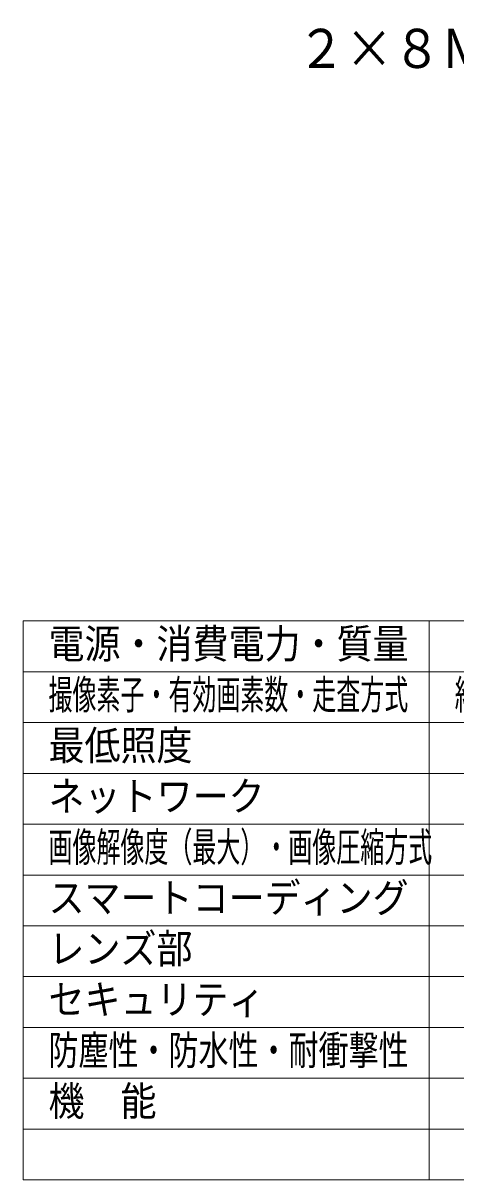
# Model space of a CAD drawing. Units: millimetres on the paper. Extents: x -63 to 65, y -58 to 59.
# Drawn here: x -62.5 to -19.9, y -54.6 to 59.2 of the extents above; entities that cross this region are included whole.
import ezdxf
from ezdxf.enums import TextEntityAlignment as Align

# ---------------------------------------------------------------- set-up
doc = ezdxf.new("R2010")
doc.units = ezdxf.units.MM
doc.layers.add('0-0_MOJI1', color=7, linetype='Continuous')
doc.layers.add('0-5_WAKU', color=4, linetype='Continuous', lineweight=9)
doc.styles.add('ＭＳ ゴシック', font='')
doc.styles.get('ＭＳ ゴシック').set_extended_font_data('MS Gothic')

msp = doc.modelspace()

# ---------------------------------------------------------------- linework, layer by layer
at = {"layer": '0-5_WAKU', "color": 3}
for p, q in [((-62.512, 0.399), (62.488, 0.399)), ((-62.512, -54.601), (-62.512, 0.399)), ((-22.512, -54.601), (-22.512, 0.399)), ((-62.512, -54.601), (62.488, -54.601))]:
    msp.add_line(p, q, dxfattribs=at)
at = {"layer": '0-5_WAKU'}
for p, q in [((-62.512, -4.601), (62.488, -4.601)), ((-62.512, -9.601), (62.488, -9.601)), ((-62.512, -14.601), (62.488, -14.601)), ((-62.512, -19.601), (62.488, -19.601)), ((62.488, -24.601), (-62.512, -24.601)), ((-62.512, -29.601), (62.488, -29.601)), ((-62.512, -34.601), (62.488, -34.601)), ((-62.512, -39.601), (62.488, -39.601)), ((-62.512, -44.601), (62.488, -44.601)), ((-62.512, -49.601), (62.488, -49.601))]:
    msp.add_line(p, q, dxfattribs=at)

# ---------------------------------------------------------------- texts
at = {"layer": '0-0_MOJI1', "style": 'ＭＳ ゴシック'}
for s, height, width, p in [('２×８ＭＰ\u3000屋外マルチセンサーＡＩカメラ', 3.848, 0.9, (-35.512, 53.659)), ('電源・消費電力・質量', 2.889, 0.9, (-60.012, -4.156)), ('撮像素子・有効画素数・走査方式', 2.886, 0.6, (-60.012, -9.156)), ('約１／２．８型 ＣＭＯＳセンサー・約８４０万画素・プログレッシブ', 2.886, 0.65, (-20.012, -9.156)), ('最低照度', 2.889, 0.9, (-60.012, -14.156)), ('ネットワーク', 2.889, 0.9, (-60.012, -19.156)), ('画像解像度（最大）・画像圧縮方式', 2.886, 0.6, (-60.012, -24.156)), ('スマートコーディング', 2.889, 0.9, (-60.012, -29.156)), ('レンズ部', 2.889, 0.9, (-60.012, -34.156)), ('セキュリティ', 2.889, 0.9, (-60.012, -39.156)), ('防塵性・防水性・耐衝撃性', 2.889, 0.75, (-60.012, -44.156)), ('機\u3000能', 2.889, 0.9, (-60.012, -49.156))]:
    msp.add_text(s, height=height, dxfattribs=dict(at, width=width)).set_placement(p, align=Align.BOTTOM_LEFT)

doc.saveas('drawing.dxf')
